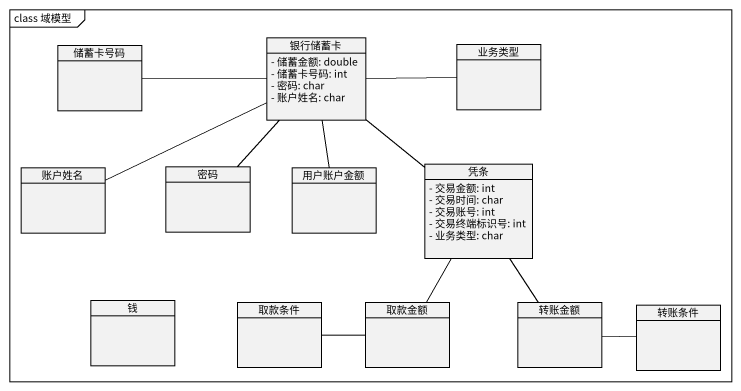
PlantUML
@startuml
mainframe class 域模型
hide circle
hide empty members
skinparam classAttributeIconSize 0
class 储蓄卡号码
class 银行储蓄卡 {
  - 储蓄金额: double
  - 储蓄卡号码: int
  - 密码: char
  - 账户姓名: char
}
class 业务类型
class 账户姓名
class 密码
class 用户账户金额
class 凭条 {
  - 交易金额: int
  - 交易时间: char
  - 交易账号: int
  - 交易终端标识号: int
  - 业务类型: char
}
class 钱
class 取款条件
class 取款金额
class 转账金额
class 转账条件
储蓄卡号码 -right- 银行储蓄卡
银行储蓄卡 -right- 业务类型
银行储蓄卡 -- 密码
银行储蓄卡 -- 用户账户金额
银行储蓄卡 -- 凭条
账户姓名 -right- 银行储蓄卡
凭条 -- 取款金额
凭条 -- 转账金额
取款金额 -left- 取款条件
转账金额 -right- 转账条件
@enduml
